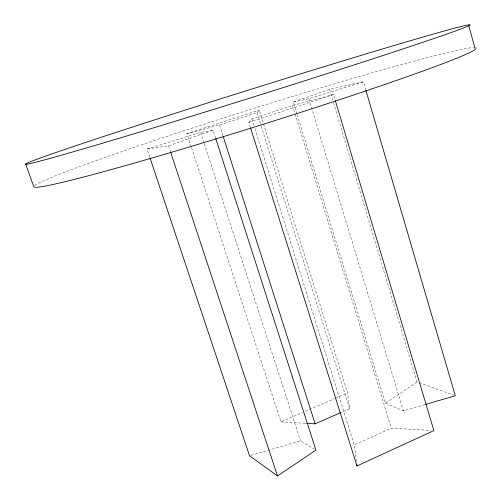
<?xml version="1.0" encoding="UTF-8"?>
<svg xmlns="http://www.w3.org/2000/svg" width="501" height="501" viewBox="0 0 501 501"><rect width="100%" height="100%" fill="white"/><g stroke="black" fill="none" stroke-linecap="round" stroke-linejoin="round"><path stroke-width="0.38" stroke-dasharray="2.5 1.88" d="M250.25 126.916L248.84 122.444L251.865 118.85L292.465 105.511L333.534 94.539L335.326 100.526M191.319 147.062L186.961 133.692L219.507 124.999L257.013 112.725L259.23 110.095L347.575 393.016L349.598 408.703L341.156 412.411M297.187 114.754L385.451 403.28L417.032 382.012L418.504 382.545M356.386 461.465L354.257 444.919L391.281 428.173L430.772 430.422M191.564 147.801L280.961 421.892L302.447 412.58M305.316 411.34L334.681 398.608M335.401 398.295L347.575 393.016M149.793 157.201L147.069 149.054L168.543 145.804L213.088 130.179L215.48 137.618M296.955 114.009L293.298 102.047L329.533 89.341L363.4 81.795L365.598 89.303M248.84 122.444L333.534 94.539M186.961 133.692L259.23 110.095M147.069 149.054L200.657 132.396L213.088 130.179M293.298 102.047L308.816 98.766L363.4 81.795M251.014 455.328L300.519 440.886L314.572 449.297M385.451 403.28L403.405 410.876L424.911 404.608M280.961 421.892L306.593 423.351M419.243 382.808L453.831 395.214M168.543 145.804L170.252 150.995M200.657 132.396L204.026 142.798M204.264 143.543L300.519 440.886M219.507 124.999L223.083 136.178M251.865 118.85L253.969 125.563M254.909 128.55L354.257 444.919M257.013 112.725L260.977 125.4M261.209 126.146L349.598 408.703M292.465 105.511L391.281 428.173M308.816 98.766L403.405 410.876M329.533 89.341L333.334 102.066M333.56 102.811L417.032 382.012M34.657 185.533A231.969 8.987 -17.4 0 1 247.143 110.496A231.969 8.987 -17.4 0 1 473.583 47.539M475.449 47.557A231.969 8.987 -17.4 0 1 476.351 48.534"/><path stroke-width="0.75" d="M150.037 157.947L249.517 455.766L277.51 475.95L315.912 450.098L215.718 138.364M250.481 127.661L356.969 465.974L433.866 430.597L335.326 100.526M306.593 423.351L315.135 423.84L340.455 412.718M425.65 404.388L455.303 395.74L365.818 90.055M25.708 164.096L33.761 186.716A231.969 8.987 -17.4 0 0 244.237 130.216A231.969 8.987 -17.4 0 0 475.292 49.505L468.836 25.739A232.89 4.021 -17.4 0 0 158.648 118.593A232.89 4.021 -17.4 0 0 116.345 139.103A232.89 4.021 -17.4 0 0 468.836 25.739M170.497 151.74L277.51 475.95M223.083 136.178L315.135 423.84M356.775 464.471L356.969 465.974"/></g></svg>
